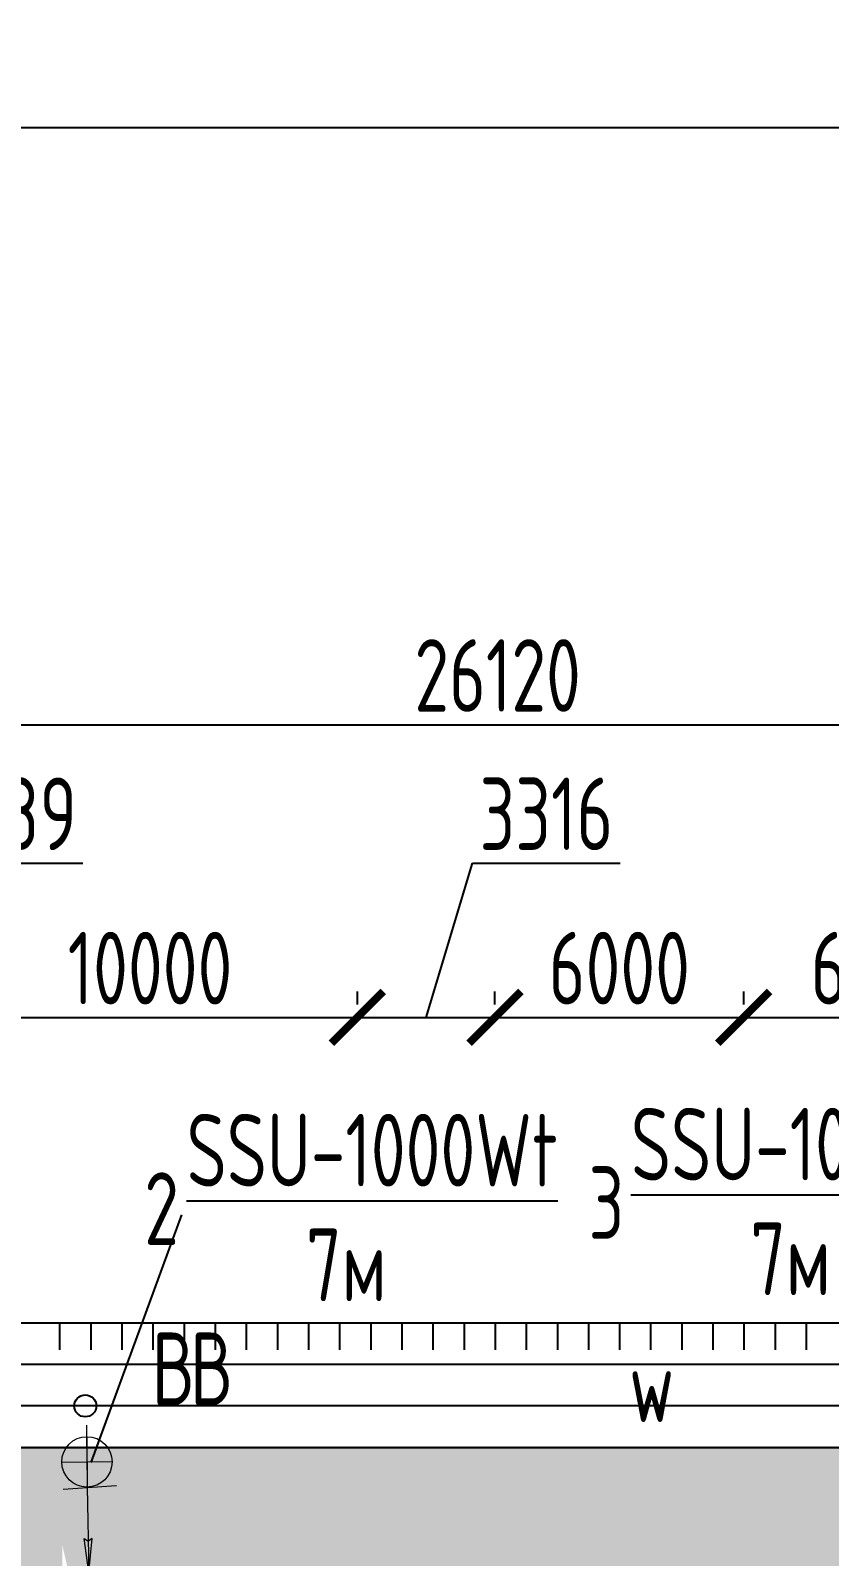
# Paper-space layout 'СГП' of a CAD drawing. Header units: millimetres. Extents: x 1 to 2190, y 0 to 1001.
# Drawn here: x 335.8 to 374.3, y 469.4 to 543 of the extents above; entities that cross this region are included whole.
import ezdxf

# ---------------------------------------------------------------- set-up
doc = ezdxf.new("R2010")
doc.units = ezdxf.units.MM
doc.header["$LTSCALE"] = 0.5
doc.layers.add('ЛИНИИ_01', color=7, linetype='Continuous', lineweight=9)
doc.layers.add('ТОНКИЕе', color=7, linetype='Continuous', lineweight=25)
doc.layers.add('размеры', color=7, linetype='Continuous')
doc.layers.add('тонкие', color=7, linetype='Continuous')
doc.styles.add('Наклонный', font='isocpeur.ttf', dxfattribs={"width": 0.7, "height": 3.5})
doc.dimstyles.new('СТРОИТЕЛЬНЫЙ', dxfattribs={"dimtxt": 3.5, "dimasz": 2.5, "dimexe": 1.25, "dimexo": 0.625, "dimtad": 1, "dimdec": 0, "dimlfac": 500, "dimdsep": 46, "dimtxsty": 'Наклонный', "dimblk1": 'ARCHTICK', "dimblk2": 'ARCHTICK', "dimsah": 1, "dimcen": 0, "dimdle": 1.25, "dimadec": 0, "dimazin": 0, "dimtfac": 0.75, "dimtdec": 0, "dimtmove": 0, "dimatfit": 3, "dimldrblk": 'ARCHTICK', "dimfxl": 1, "dimtolj": 1, "dimtzin": 0, "dimarcsym": 0})

# ---------------------------------------------------------------- blocks, each defined once
blk = doc.blocks.new('_ArchTick')
at = {"color": 0, "linetype": 'ByBlock', "const_width": 0.15}
blk.add_lwpolyline([(-0.5, -0.5), (0.5, 0.5)], dxfattribs=at)
blk = doc.blocks.new('*D885')
at = {"layer": 'Defpoints', "color": 0, "transparency": 16777216}
for p in [(325.3774059480241, 495.4193370317489), (331.555306633298, 495.4193370317489), (331.555306633298, 495.4193370317489)]:
    blk.add_point(p, dxfattribs=at)
at = {"layer": 'размеры', "color": 0, "lineweight": -2, "transparency": 16777216}
for p, q in [((328.4663562906611, 495.4193370317489), (330.697606290661, 502.8568370317489)), ((330.697606290661, 502.8568370317489), (338.317606290661, 502.8568370317489)), ((325.3774059480241, 496.0443370317489), (325.3774059480241, 496.6693370317489)), ((331.555306633298, 496.0443370317489), (331.555306633298, 496.6693370317489)), ((324.1274059480241, 495.4193370317489), (332.805306633298, 495.4193370317489))]:
    blk.add_line(p, q, dxfattribs=at)
at = {"layer": 'размеры', "color": 0, "lineweight": -2, "transparency": 16777216, "xscale": 2.5, "yscale": 2.5, "zscale": 2.5, "rotation": 180}
blk.add_blockref('_ArchTick', (325.3774059480241, 495.4193370317489), dxfattribs=at)
at = {"layer": 'размеры', "color": 0, "lineweight": -2, "transparency": 16777216, "xscale": 2.5, "yscale": 2.5, "zscale": 2.5}
blk.add_blockref('_ArchTick', (331.555306633298, 495.4193370317489), dxfattribs=at)
at = {"layer": 'размеры', "color": 0, "transparency": 16777216, "insert": (334.507606290661, 505.2318370317489), "char_height": 3.5, "attachment_point": 5, "style": 'Наклонный'}
blk.add_mtext('\\A1;3089', dxfattribs=at)
blk = doc.blocks.new('*D886')
at = {"layer": 'Defpoints', "color": 0, "transparency": 16777216}
for p in [(331.555306633298, 495.4193370317489), (351.555306633298, 495.4193370317489), (351.555306633298, 495.4193370317489)]:
    blk.add_point(p, dxfattribs=at)
at = {"layer": 'размеры', "color": 0, "lineweight": -2, "transparency": 16777216}
for p, q in [((331.555306633298, 496.0443370317489), (331.555306633298, 496.6693370317489)), ((351.555306633298, 496.0443370317489), (351.555306633298, 496.6693370317489)), ((330.305306633298, 495.4193370317489), (352.805306633298, 495.4193370317489))]:
    blk.add_line(p, q, dxfattribs=at)
at = {"layer": 'размеры', "color": 0, "lineweight": -2, "transparency": 16777216, "xscale": 2.5, "yscale": 2.5, "zscale": 2.5, "rotation": 180}
blk.add_blockref('_ArchTick', (331.555306633298, 495.4193370317489), dxfattribs=at)
at = {"layer": 'размеры', "color": 0, "lineweight": -2, "transparency": 16777216, "xscale": 2.5, "yscale": 2.5, "zscale": 2.5}
blk.add_blockref('_ArchTick', (351.555306633298, 495.4193370317489), dxfattribs=at)
at = {"layer": 'размеры', "color": 0, "transparency": 16777216, "insert": (341.555306633298, 497.7943370317489), "char_height": 3.5, "attachment_point": 5, "style": 'Наклонный'}
blk.add_mtext('\\A1;10000', dxfattribs=at)
blk = doc.blocks.new('*D887')
at = {"layer": 'Defpoints', "color": 0, "transparency": 16777216}
for p in [(351.555306633298, 495.4193370317489), (358.1878144147295, 495.4193370317489), (358.1878144147295, 495.4193370317489)]:
    blk.add_point(p, dxfattribs=at)
at = {"layer": 'размеры', "color": 0, "lineweight": -2, "transparency": 16777216}
for p, q in [((354.8715605240137, 495.4193370317489), (357.1028105240137, 502.8568370317489)), ((357.1028105240137, 502.8568370317489), (364.2328105240137, 502.8568370317489)), ((351.555306633298, 496.0443370317489), (351.555306633298, 496.6693370317489)), ((358.1878144147295, 496.0443370317489), (358.1878144147295, 496.6693370317489)), ((350.305306633298, 495.4193370317489), (359.4378144147295, 495.4193370317489))]:
    blk.add_line(p, q, dxfattribs=at)
at = {"layer": 'размеры', "color": 0, "lineweight": -2, "transparency": 16777216, "xscale": 2.5, "yscale": 2.5, "zscale": 2.5, "rotation": 180}
blk.add_blockref('_ArchTick', (351.555306633298, 495.4193370317489), dxfattribs=at)
at = {"layer": 'размеры', "color": 0, "lineweight": -2, "transparency": 16777216, "xscale": 2.5, "yscale": 2.5, "zscale": 2.5}
blk.add_blockref('_ArchTick', (358.1878144147295, 495.4193370317489), dxfattribs=at)
at = {"layer": 'размеры', "color": 0, "transparency": 16777216, "insert": (360.6678105240137, 505.2318370317489), "char_height": 3.5, "attachment_point": 5, "style": 'Наклонный'}
blk.add_mtext('\\A1;3316', dxfattribs=at)
blk = doc.blocks.new('*D888')
at = {"layer": 'Defpoints', "color": 0, "transparency": 16777216}
for p in [(358.1878144147295, 495.4193370317489), (370.1878144147295, 495.4193370317489), (370.1878144147295, 495.4193370317489)]:
    blk.add_point(p, dxfattribs=at)
at = {"layer": 'размеры', "color": 0, "lineweight": -2, "transparency": 16777216}
for p, q in [((358.1878144147295, 496.0443370317489), (358.1878144147295, 496.6693370317489)), ((370.1878144147295, 496.0443370317489), (370.1878144147295, 496.6693370317489)), ((356.9378144147295, 495.4193370317489), (371.4378144147295, 495.4193370317489))]:
    blk.add_line(p, q, dxfattribs=at)
at = {"layer": 'размеры', "color": 0, "lineweight": -2, "transparency": 16777216, "xscale": 2.5, "yscale": 2.5, "zscale": 2.5, "rotation": 180}
blk.add_blockref('_ArchTick', (358.1878144147295, 495.4193370317489), dxfattribs=at)
at = {"layer": 'размеры', "color": 0, "lineweight": -2, "transparency": 16777216, "xscale": 2.5, "yscale": 2.5, "zscale": 2.5}
blk.add_blockref('_ArchTick', (370.1878144147295, 495.4193370317489), dxfattribs=at)
at = {"layer": 'размеры', "color": 0, "transparency": 16777216, "insert": (364.1878144147295, 497.7943370317489), "char_height": 3.5, "attachment_point": 5, "style": 'Наклонный'}
blk.add_mtext('\\A1;6000', dxfattribs=at)
blk = doc.blocks.new('*D889')
at = {"layer": 'Defpoints', "color": 0, "transparency": 16777216}
for p in [(370.1878144147295, 495.4193370317489), (383.6975652612928, 495.4193370317489), (383.6975652612928, 490.8654167674253)]:
    blk.add_point(p, dxfattribs=at)
at = {"layer": 'размеры', "color": 0, "lineweight": -2, "transparency": 16777216}
for p, q in [((370.1878144147295, 496.0443370317489), (370.1878144147295, 496.6693370317489)), ((383.6975652612928, 491.4904167674253), (383.6975652612928, 496.6693370317489)), ((368.9378144147295, 495.4193370317489), (384.9475652612928, 495.4193370317489))]:
    blk.add_line(p, q, dxfattribs=at)
at = {"layer": 'размеры', "color": 0, "lineweight": -2, "transparency": 16777216, "xscale": 2.5, "yscale": 2.5, "zscale": 2.5, "rotation": 180}
blk.add_blockref('_ArchTick', (370.1878144147295, 495.4193370317489), dxfattribs=at)
at = {"layer": 'размеры', "color": 0, "lineweight": -2, "transparency": 16777216, "xscale": 2.5, "yscale": 2.5, "zscale": 2.5}
blk.add_blockref('_ArchTick', (383.6975652612928, 495.4193370317489), dxfattribs=at)
at = {"layer": 'размеры', "color": 0, "transparency": 16777216, "insert": (376.9426898380111, 497.7943370317489), "char_height": 3.5, "attachment_point": 5, "style": 'Наклонный'}
blk.add_mtext('\\A1;6755', dxfattribs=at)
blk = doc.blocks.new('*D919')
at = {"layer": 'Defpoints', "color": 0, "transparency": 16777216}
for p in [(234.4316464253334, 538.3271175480018), (383.6975652612928, 538.3271175480018), (383.6975652612928, 538.3271175480018)]:
    blk.add_point(p, dxfattribs=at)
at = {"layer": 'размеры', "color": 0, "lineweight": -2, "transparency": 16777216}
for p, q in [((234.4316464253334, 538.9521175480018), (234.4316464253334, 539.5771175480018)), ((383.6975652612928, 538.9521175480018), (383.6975652612928, 539.5771175480018)), ((233.1816464253334, 538.3271175480018), (384.9475652612928, 538.3271175480018))]:
    blk.add_line(p, q, dxfattribs=at)
at = {"layer": 'размеры', "color": 0, "lineweight": -2, "transparency": 16777216, "xscale": 2.5, "yscale": 2.5, "zscale": 2.5, "rotation": 180}
blk.add_blockref('_ArchTick', (234.4316464253334, 538.3271175480018), dxfattribs=at)
at = {"layer": 'размеры', "color": 0, "lineweight": -2, "transparency": 16777216, "xscale": 2.5, "yscale": 2.5, "zscale": 2.5}
blk.add_blockref('_ArchTick', (383.6975652612928, 538.3271175480018), dxfattribs=at)
at = {"layer": 'размеры', "color": 0, "transparency": 16777216, "insert": (309.0646058433131, 540.7021175480018), "char_height": 3.5, "attachment_point": 5, "style": 'Наклонный'}
blk.add_mtext('\\A1;74633', dxfattribs=at)
blk = doc.blocks.new('*D1052')
at = {"layer": 'Defpoints', "color": 0, "transparency": 16777216}
for p in [(332.1973477922802, 509.5280219681633), (384.4377850600972, 509.5280219681633), (384.4377850600972, 507.5469054090467)]:
    blk.add_point(p, dxfattribs=at)
at = {"layer": 'размеры', "color": 0, "lineweight": -2, "transparency": 16777216}
for p, q in [((332.1973477922802, 510.1530219681633), (332.1973477922802, 510.7780219681633)), ((384.4377850600972, 508.1719054090467), (384.4377850600972, 510.7780219681633)), ((330.9473477922802, 509.5280219681633), (385.6877850600972, 509.5280219681633))]:
    blk.add_line(p, q, dxfattribs=at)
at = {"layer": 'размеры', "color": 0, "lineweight": -2, "transparency": 16777216, "xscale": 2.5, "yscale": 2.5, "zscale": 2.5, "rotation": 180}
blk.add_blockref('_ArchTick', (332.1973477922802, 509.5280219681633), dxfattribs=at)
at = {"layer": 'размеры', "color": 0, "lineweight": -2, "transparency": 16777216, "xscale": 2.5, "yscale": 2.5, "zscale": 2.5}
blk.add_blockref('_ArchTick', (384.4377850600972, 509.5280219681633), dxfattribs=at)
at = {"layer": 'размеры', "color": 0, "transparency": 16777216, "insert": (358.3175664261887, 511.9030219681633), "char_height": 3.5, "attachment_point": 5, "style": 'Наклонный'}
blk.add_mtext('\\A1;26120', dxfattribs=at)

psp = doc.layouts.new('СГП')

# ---------------------------------------------------------------- hatches: boundary and pattern name
at = {"layer": 'тонкие', "transparency": 33554687}
h = psp.add_hatch(dxfattribs=at)
h.set_pattern_fill('AR-SAND', scale=0.03)
h.set_pattern_definition([(37.50000000000001, (0.5875013673772855, 0.6611234265805024), (-0.04800093887952137, 1.468239711988027), [0, -1.15824, 0, -1.2954, 0, -1.23825]), (7.499999999999999, (0.5875013673772855, 0.6611234265805024), (1.348569849414008, 2.150475301705063), [0, -0.6248400000000001, 0, -1.04394, 0, -0.40005]), (327.5, (-0.3497586326227147, 0.6611234265805024), (2.372977110724374, 0.004311554035637286), [0, -0.3809999999999999, 0, -1.3716, 0, -1.7907]), (317.5, (-0.3497586326227147, 0.6611234265805024), (2.290669357416891, 0.6687879697716489), [0, -0.1905, 0, -0.8991599999999998, 0, -1.0287])])
edge = h.paths.add_edge_path()
edge.add_line((409.8160738257857, 506.898285112258), (403.4059961872144, 506.898285112258))
edge.add_line((403.4059961872144, 506.898285112258), (403.5394713472451, 499.297517012041))
edge.add_arc((381.2285052552062, 497.9471446510527), 22.35179441283031, -69.69425083468252, 3.463604715130316, ccw=False)
edge.add_arc((388.5555905763206, 477.2975170120413), 0.531629223122321, 257.918906680566, 323.91856666645396, ccw=False)
edge.add_arc((379.9892103180422, 493.3892509059815), 18.63957639676645, 270.4830739203128, 296.9755837467448, ccw=False)
edge.add_line((380.1463630200479, 474.750337008462), (325.8257941570428, 474.7503370084621))
edge.add_line((325.8257941570428, 474.7503370084621), (325.8257941570428, 468.7575353471768))
edge.add_line((325.8257941570428, 468.7575353471768), (337.3301654474814, 468.7575353471768))
edge.add_line((337.3301654474814, 468.7575353471768), (337.3301654474814, 469.9660420926438))
edge.add_line((337.3301654474814, 469.9660420926438), (337.5981627593085, 468.7832675134143))
edge.add_line((337.5981627593085, 468.7832675134143), (380.5667769028952, 468.7832675134143))
edge.add_line((380.5667769028952, 468.7832675134143), (404.5667769028952, 469.3010306421232))
edge.add_line((404.5667769028952, 469.3010306421232), (404.5667769028952, 468.2711142109))
edge.add_line((404.5667769028952, 468.2711142109), (409.8160738257857, 468.2711142109))
edge.add_line((409.8160738257857, 468.2711142109), (409.8160738257857, 506.898285112258))
h.paths.add_polyline_path([(395.1912611726912, 469.3972957056337), (400.490049051479, 469.3972957056337)], flags=16)

# ---------------------------------------------------------------- linework, layer by layer
at = {"layer": 'ЛИНИИ_01', "lineweight": 20}
for p, q in [((338.4967199863253, 475.7547145185571), (338.5160798912182, 473.610554752728)), ((338.5017036984727, 475.2027554499408), (338.5236320485197, 472.7741337095832)), ((337.2983570033163, 473.9774804047386), (339.726978743689, 473.999408754784)), ((338.5236320485197, 472.7741337095832), (338.6063012476111, 468.6597835937363)), ((338.6063012476111, 468.6597835937363), (338.3744472172388, 470.2899168809744)), ((338.3744472172388, 470.2899168809744), (338.5980599290709, 470.1460717356715)), ((338.7724863904874, 470.2979146397416), (338.5548323591855, 470.1452031687215)), ((338.6063012476111, 468.6597835937363), (338.7724863904874, 470.2979146397416))]:
    psp.add_line(p, q, dxfattribs=at)
psp.add_circle((338.512667873495, 473.9884445797621), 1.214360367678296, dxfattribs=at)
at = {"layer": 'размеры', "lineweight": 20}
psp.add_line((337.3597976550606, 472.6712582172145), (339.9439719837168, 472.8446039710529), dxfattribs=at)
at = {"layer": 'ТОНКИЕе', "color": 0}
psp.add_lwpolyline([(506.0456544930107, 90.65285980953553), (264.4316464253334, 90.65285980953553, -0.4142135623730951), (240.4316464253334, 114.6528598095355), (240.4316464253334, 450.6889803076924, -0.4142135623730951), (264.4316464253334, 474.6889803076924), (379.4823377050201, 474.6889803076922, 0.4142135623730953), (403.4823377050201, 498.6889803076922), (403.4823377050201, 518.0831291002291)], format="xyb", dxfattribs=at)
at = {"layer": 'ТОНКИЕе'}
for points in [[(234.4316464253334, 474.6889803076924), (234.4316464253334, 480.6889803076924), (383.6975652612928, 480.6889803076924), (383.6975652612928, 512.0507975579549)], [(343.0710353638769, 485.9026979121891), (338.6938511975134, 473.9628475569982)], [(337.1975652612928, 480.6889803076924), (337.1975652612928, 479.3889803076923)], [(337.1975652612928, 480.6889803076924), (337.1975652612928, 479.3889803076923)], [(338.6975652612928, 480.6889803076924), (338.6975652612928, 479.3889803076923)], [(338.6975652612928, 480.6889803076924), (338.6975652612928, 479.3889803076923)], [(340.1975652612928, 480.6889803076924), (340.1975652612928, 479.3889803076923)], [(340.1975652612928, 480.6889803076924), (340.1975652612928, 479.3889803076923)], [(341.6975652612928, 480.6889803076924), (341.6975652612928, 479.3889803076923)], [(341.6975652612928, 480.6889803076924), (341.6975652612928, 479.3889803076923)], [(343.1975652612928, 480.6889803076924), (343.1975652612928, 479.3889803076923)], [(343.1975652612928, 480.6889803076924), (343.1975652612928, 479.3889803076923)], [(344.6975652612928, 480.6889803076924), (344.6975652612928, 479.3889803076923)], [(344.6975652612928, 480.6889803076924), (344.6975652612928, 479.3889803076923)], [(346.1975652612928, 480.6889803076924), (346.1975652612928, 479.3889803076923)], [(346.1975652612928, 480.6889803076924), (346.1975652612928, 479.3889803076923)], [(347.6975652612928, 480.6889803076924), (347.6975652612928, 479.3889803076923)], [(347.6975652612928, 480.6889803076924), (347.6975652612928, 479.3889803076923)], [(349.1975652612928, 480.6889803076924), (349.1975652612928, 479.3889803076923)], [(349.1975652612928, 480.6889803076924), (349.1975652612928, 479.3889803076923)], [(350.6975652612928, 480.6889803076924), (350.6975652612928, 479.3889803076923)], [(350.6975652612928, 480.6889803076924), (350.6975652612928, 479.3889803076923)], [(352.1975652612928, 480.6889803076924), (352.1975652612928, 479.3889803076923)], [(352.1975652612928, 480.6889803076924), (352.1975652612928, 479.3889803076923)], [(353.6975652612928, 480.6889803076924), (353.6975652612928, 479.3889803076923)], [(353.6975652612928, 480.6889803076924), (353.6975652612928, 479.3889803076923)], [(355.1975652612928, 480.6889803076924), (355.1975652612928, 479.3889803076923)], [(355.1975652612928, 480.6889803076924), (355.1975652612928, 479.3889803076923)], [(356.6975652612928, 480.6889803076924), (356.6975652612928, 479.3889803076923)], [(356.6975652612928, 480.6889803076924), (356.6975652612928, 479.3889803076923)], [(358.1975652612928, 480.6889803076924), (358.1975652612928, 479.3889803076923)], [(358.1975652612928, 480.6889803076924), (358.1975652612928, 479.3889803076923)], [(359.6975652612928, 480.6889803076924), (359.6975652612928, 479.3889803076923)], [(359.6975652612928, 480.6889803076924), (359.6975652612928, 479.3889803076923)], [(361.1975652612928, 480.6889803076924), (361.1975652612928, 479.3889803076923)], [(361.1975652612928, 480.6889803076924), (361.1975652612928, 479.3889803076923)], [(362.6975652612928, 480.6889803076924), (362.6975652612928, 479.3889803076923)], [(362.6975652612928, 480.6889803076924), (362.6975652612928, 479.3889803076923)], [(364.1975652612928, 480.6889803076924), (364.1975652612928, 479.3889803076923)], [(364.1975652612928, 480.6889803076924), (364.1975652612928, 479.3889803076923)], [(365.6975652612928, 480.6889803076924), (365.6975652612928, 479.3889803076923)], [(365.6975652612928, 480.6889803076924), (365.6975652612928, 479.3889803076923)], [(367.1975652612928, 480.6889803076924), (367.1975652612928, 479.3889803076923)], [(367.1975652612928, 480.6889803076924), (367.1975652612928, 479.3889803076923)], [(368.6975652612928, 480.6889803076924), (368.6975652612928, 479.3889803076923)], [(368.6975652612928, 480.6889803076924), (368.6975652612928, 479.3889803076923)], [(370.1975652612928, 480.6889803076924), (370.1975652612928, 479.3889803076923)], [(370.1975652612928, 480.6889803076924), (370.1975652612928, 479.3889803076923)], [(371.6975652612928, 480.6889803076924), (371.6975652612928, 479.3889803076923)], [(371.6975652612928, 480.6889803076924), (371.6975652612928, 479.3889803076923)], [(373.1975652612928, 480.6889803076924), (373.1975652612928, 479.3889803076923)], [(373.1975652612928, 480.6889803076924), (373.1975652612928, 479.3889803076923)]]:
    psp.add_lwpolyline(points, dxfattribs=at)
at = {"layer": 'ТОНКИЕе', "color": 4}
psp.add_lwpolyline([(474.1916226535574, 349.8698173390113), (474.1916226535574, 349.8698173390113), (474.2250561180621, 380.6454769692976), (474.2250561180621, 380.6454769692976), (415.9062832466384, 380.6454769692976), (413.9062832466384, 380.6454769692976), (413.9062832466383, 510.0507975579548), (413.9062832466383, 510.0507975579548), (385.6975652612928, 510.0507975579548), (385.6975652612928, 510.0507975579548), (385.6975652612928, 480.6889803076924), (385.6975652612928, 478.6889803076924), (236.4316464253333, 478.6889803076923), (236.4316464253333, 478.6889803076923), (236.4316464253334, 84.65285980953553), (236.4316464253334, 84.65285980953553), (508.2088924205204, 84.65285980953553)], dxfattribs=at)
at = {"layer": 'ТОНКИЕе', "color": 2, "true_color": 0xffff00}
psp.add_lwpolyline([(471.4151620633702, 378.6454769692976), (471.4151620633702, 378.6454769692976), (471.4151620633702, 378.6454769692976), (471.4151620633702, 378.6454769692976), (471.4151620633702, 378.6454769692976), (471.4151620633702, 378.6454769692976), (471.4151620633702, 378.6454769692976), (413.9062832466383, 378.6454769692976), (411.9062832466383, 378.6454769692976), (411.9062832466383, 508.0507975579548), (411.9062832466383, 508.0507975579548), (387.8915652612927, 508.0507975579547), (387.8915652612927, 508.0507975579547), (387.8915652612927, 478.6889803076924), (387.8915652612927, 476.6889803076924), (238.4316464253333, 476.6889803076924), (238.4316464253333, 476.6889803076924), (238.4316464253333, 86.65285980953553), (238.4316464253333, 86.65285980953553), (238.4316464253333, 86.65285980953553), (238.4316464253333, 86.65285980953553), (517.4839310823163, 86.65285980953553), (517.4839310823163, 86.65285980953553), (517.4839310823163, 86.65285980953553)], dxfattribs=at)
psp.add_circle((338.4316464253333, 476.6889803076924), 0.5316292231223088, dxfattribs=at)

# ---------------------------------------------------------------- texts
at = {"layer": 'ТОНКИЕе', "char_height": 3.5, "attachment_point": 1, "style": 'Наклонный'}
for s, width, insert in [('{\\LSSU-1000Wt}', 5.983695538349821, (343.3216433232683, 490.7667746986965)), ('{\\LSSU-1000Wt}', 5.983695538349821, (364.7460125798807, 491.0565281596702)), ('2', 14.45119597913708, (341.2753002531608, 487.945076027896)), ('3', 14.45119597913708, (362.6996695097732, 488.2348294888698)), ('7м', 5.983695538349821, (349.0795408446093, 485.2401479374091)), ('7м', 5.983695538349821, (370.5039101012217, 485.5299013983828))]:
    psp.add_mtext_dynamic_manual_height_columns(s, width=width, gutter_width=17.5, heights=[0], dxfattribs=dict(at, insert=insert))
at = {"layer": 'ТОНКИЕе', "color": 4, "insert": (341.6418893689734, 480.2258772073529), "char_height": 3.5, "attachment_point": 1, "style": 'Наклонный'}
psp.add_mtext_dynamic_manual_height_columns('\\A1;{\\T0.9;ВВ}', width=21.52129597525254, gutter_width=35, heights=[0], dxfattribs=at)
at = {"layer": 'ТОНКИЕе', "color": 2, "insert": (364.6461903627678, 479.4105320250424), "char_height": 3.5, "attachment_point": 1, "style": 'Наклонный'}
psp.add_mtext_dynamic_manual_height_columns('\\A1;{\\T0.9;w}', width=21.52129597525254, gutter_width=35, heights=[0], dxfattribs=at)

# ---------------------------------------------------------------- dimensions: what is measured, and where the dimension line sits
at = {"layer": 'размеры'}
dim = psp.add_linear_dim(base=(383.6975652612928, 538.3271175480018), p1=(234.4316464253334, 538.3271175480018), p2=(383.6975652612928, 538.3271175480018), dimstyle='СТРОИТЕЛЬНЫЙ', dxfattribs=at)
dim.commit()
dim.dimension.update_dxf_attribs({"geometry": '*D919', "text_midpoint": (309.0646058433131, 538.3271175480018), "dimtype": 160})
dim = psp.add_linear_dim(base=(384.4377850600972, 509.5280219681633), p1=(332.1973477922802, 509.5280219681633), p2=(384.4377850600972, 507.5469054090467), dimstyle='СТРОИТЕЛЬНЫЙ', dxfattribs=at)
dim.commit()
dim.dimension.update_dxf_attribs({"geometry": '*D1052', "text_midpoint": (358.3175664261887, 511.9030219681633)})
for base, p1, p2, picture, middle in [((331.555306633298, 495.4193370317489), (325.3774059480241, 495.4193370317489), (331.555306633298, 495.4193370317489), '*D885', (331.322606290661, 505.2318370317489)), ((358.1878144147295, 495.4193370317489), (351.555306633298, 495.4193370317489), (358.1878144147295, 495.4193370317489), '*D887', (357.7278105240137, 505.2318370317489)), ((351.555306633298, 495.4193370317489), (331.555306633298, 495.4193370317489), (351.555306633298, 495.4193370317489), '*D886', (341.555306633298, 497.7943370317489)), ((370.1878144147295, 495.4193370317489), (358.1878144147295, 495.4193370317489), (370.1878144147295, 495.4193370317489), '*D888', (364.1878144147295, 497.7943370317489)), ((383.6975652612928, 495.4193370317489), (370.1878144147295, 495.4193370317489), (383.6975652612928, 490.8654167674253), '*D889', (376.9426898380111, 497.7943370317489))]:
    dim = psp.add_linear_dim(base=base, p1=p1, p2=p2, dimstyle='СТРОИТЕЛЬНЫЙ', override={"dimtmove": 1}, dxfattribs=at)
    dim.commit()
    dim.dimension.update_dxf_attribs({"geometry": picture, "text_midpoint": middle})

doc.saveas('drawing.dxf')
